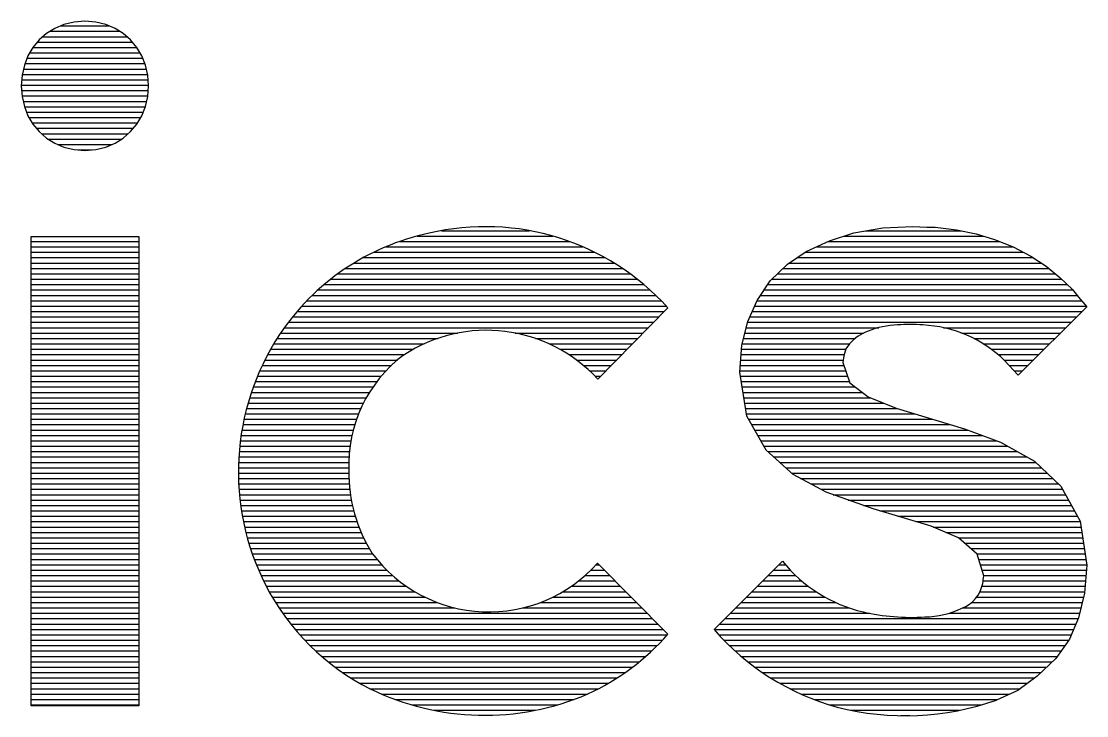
# Model space of a CAD drawing. Extents: x -9 to 288, y -8 to 181.
# Drawn here: x 54.363 to 55.834, y 38.303 to 39.262 of the extents above; entities that cross this region are included whole.
import ezdxf

# ---------------------------------------------------------------- set-up
doc = ezdxf.new("R2010")
doc.units = 0
doc.layers.add('BOARD_GEOMETRY_SILKSCREEN_TOP', color=1, linetype='CONTINUOUS')

msp = doc.modelspace()

# ---------------------------------------------------------------- linework, layer by layer
at = {"layer": 'BOARD_GEOMETRY_SILKSCREEN_TOP'}
for points in [[(54.421618, 39.257204), (54.40888, 39.251885)], [(54.43555, 39.260564), (54.421618, 39.257204)], [(54.45046, 39.261684), (54.43555, 39.260564)], [(54.465367, 39.260564), (54.45046, 39.261684)], [(54.479299, 39.257204), (54.465367, 39.260564)], [(54.492037, 39.251885), (54.479299, 39.257204)], [(54.397397, 39.244676), (54.387321, 39.235855)], [(54.40888, 39.251885), (54.397397, 39.244676)], [(54.40251, 39.247887), (54.498405, 39.247887)], [(54.417125, 39.255332), (54.48379, 39.255332)], [(54.503518, 39.244676), (54.492037, 39.251885)], [(54.513597, 39.235855), (54.503518, 39.244676)], [(54.387321, 39.235855), (54.378779, 39.225497)], [(54.384969, 39.233003), (54.515951, 39.233003)], [(54.392566, 39.240445), (54.508354, 39.240445)], [(54.522139, 39.225497), (54.513597, 39.235855)], [(54.371918, 39.213874), (54.366879, 39.200996)], [(54.378779, 39.225497), (54.371918, 39.213874)], [(54.374423, 39.218118), (54.526495, 39.218118)], [(54.378832, 39.22556), (54.522088, 39.22556)], [(54.528997, 39.213874), (54.522139, 39.225497)], [(54.534036, 39.200996), (54.528997, 39.213874)], [(54.366879, 39.200996), (54.363798, 39.187204)], [(54.367755, 39.203231), (54.533165, 39.203231)], [(54.370666, 39.210673), (54.530254, 39.210673)], [(54.537188, 39.187204), (54.534036, 39.200996)], [(54.363798, 39.187204), (54.36268, 39.172576)], [(54.364052, 39.188347), (54.536927, 39.188347)], [(54.365718, 39.195789), (54.535227, 39.195789)], [(54.53824, 39.172576), (54.537188, 39.187204)], [(54.36268, 39.172576), (54.363798, 39.157946)], [(54.362749, 39.17346), (54.538176, 39.17346)], [(54.363318, 39.180905), (54.537643, 39.180905)], [(54.537188, 39.157946), (54.53824, 39.172576)], [(54.363178, 39.166018), (54.537767, 39.166018)], [(54.363747, 39.158575), (54.537234, 39.158575)], [(54.363798, 39.157946), (54.366879, 39.144085)], [(54.534036, 39.144085), (54.537188, 39.157946)], [(54.365312, 39.151133), (54.535636, 39.151133)], [(54.366879, 39.144085), (54.371918, 39.131276)], [(54.367034, 39.143691), (54.533881, 39.143691)], [(54.528997, 39.131276), (54.534036, 39.144085)], [(54.369962, 39.136246), (54.530953, 39.136246)], [(54.371918, 39.131276), (54.378779, 39.119584)], [(54.373366, 39.128804), (54.527547, 39.128804)], [(54.522139, 39.119584), (54.528997, 39.131276)], [(54.377737, 39.121362), (54.52318, 39.121362)], [(54.378779, 39.119584), (54.387321, 39.109297)], [(54.383483, 39.11392), (54.517435, 39.11392)], [(54.513597, 39.109297), (54.522139, 39.119584)], [(54.387321, 39.109297), (54.397397, 39.100407)], [(54.390516, 39.106478), (54.510399, 39.106478)], [(54.397397, 39.100407), (54.40888, 39.093267)], [(54.399607, 39.099033), (54.501311, 39.099033)], [(54.492037, 39.093267), (54.503518, 39.100407)], [(54.503518, 39.100407), (54.513597, 39.109297)], [(54.40888, 39.093267), (54.421618, 39.087946)], [(54.412888, 39.091591), (54.488027, 39.091591)], [(54.421618, 39.087946), (54.43555, 39.084585)], [(54.43555, 39.084585), (54.45046, 39.083465)], [(54.441377, 39.084148), (54.459535, 39.084148)], [(54.45046, 39.083465), (54.465367, 39.084585)], [(54.465367, 39.084585), (54.479299, 39.087946)], [(54.479299, 39.087946), (54.492037, 39.093267)], [(55.552119, 38.976648), (55.593419, 38.978045)], [(55.593419, 38.978045), (55.613021, 38.977344)], [(55.613021, 38.977344), (55.624217, 38.977344)], [(55.624217, 38.977344), (55.653617, 38.973844)], [(54.37619, 38.964606), (54.524727, 38.964606)], [(54.37619, 38.316405), (54.37619, 38.964606)], [(54.524727, 38.964606), (54.524727, 38.316405)], [(54.909319, 38.965066), (55.096301, 38.965066)], [(54.942664, 38.972508), (55.064332, 38.972508)], [(55.478617, 38.958446), (55.512218, 38.969645)], [(55.498469, 38.965066), (55.691329, 38.965066)], [(55.512218, 38.969645), (55.552119, 38.976648)], [(55.528525, 38.972508), (55.660143, 38.972508)], [(55.653617, 38.973844), (55.680917, 38.968243)], [(55.680917, 38.968243), (55.706119, 38.960544)], [(54.37619, 38.957623), (54.524727, 38.957623)], [(54.37619, 38.950179), (54.524727, 38.950179)], [(54.86572, 38.950179), (55.138046, 38.950179)], [(54.885054, 38.957623), (55.119311, 38.957623)], [(55.446417, 38.943747), (55.478617, 38.958446)], [(55.460506, 38.950179), (55.731689, 38.950179)], [(55.476811, 38.957623), (55.71333, 38.957623)], [(55.706119, 38.960544), (55.732017, 38.950044)], [(55.732017, 38.950044), (55.756518, 38.937446)], [(54.37619, 38.942736), (54.524727, 38.942736)], [(54.37619, 38.935294), (54.524727, 38.935294)], [(54.83495, 38.935294), (55.168272, 38.935294)], [(54.849319, 38.942736), (55.154104, 38.942736)], [(55.420519, 38.926244), (55.446417, 38.943747)], [(55.433907, 38.935294), (55.759746, 38.935294)], [(55.444923, 38.942736), (55.746231, 38.942736)], [(55.756518, 38.937446), (55.777521, 38.923445)], [(54.37619, 38.927852), (54.524727, 38.927852)], [(54.37619, 38.92041), (54.524727, 38.92041)], [(54.810436, 38.92041), (55.192587, 38.92041)], [(54.822095, 38.927852), (55.181002, 38.927852)], [(55.396719, 38.903145), (55.420519, 38.926244)], [(55.414502, 38.92041), (55.781247, 38.92041)], [(55.422894, 38.927852), (55.770912, 38.927852)], [(55.777521, 38.923445), (55.796416, 38.908045)], [(54.37619, 38.912965), (54.524727, 38.912965)], [(54.37619, 38.905523), (54.524727, 38.905523)], [(54.789918, 38.905523), (55.213059, 38.905523)], [(54.799763, 38.912965), (55.203222, 38.912965)], [(55.399165, 38.905523), (55.799045, 38.905523)], [(55.406836, 38.912965), (55.790379, 38.912965)], [(55.796416, 38.908045), (55.813919, 38.891246)], [(54.37619, 38.898081), (54.524727, 38.898081)], [(54.37619, 38.890639), (54.524727, 38.890639)], [(54.772281, 38.890639), (55.230728, 38.890639)], [(54.780787, 38.898081), (55.222201, 38.898081)], [(55.37852, 38.875846), (55.396719, 38.903145)], [(55.38838, 38.890639), (55.814402, 38.890639)], [(55.393341, 38.898081), (55.806797, 38.898081)], [(55.813919, 38.891246), (55.822319, 38.880745)], [(54.37619, 38.883196), (54.524727, 38.883196)], [(54.37619, 38.875752), (54.524727, 38.875752)], [(54.756878, 38.875752), (55.246212, 38.875752)], [(54.76433, 38.883196), (55.238716, 38.883196)], [(55.365919, 38.847144), (55.37852, 38.875846)], [(55.378477, 38.875752), (55.826523, 38.875752)], [(55.383415, 38.883196), (55.820358, 38.883196)], [(55.822319, 38.880745), (55.833521, 38.867446)], [(54.37619, 38.868309), (54.524727, 38.868309)], [(54.37619, 38.860867), (54.524727, 38.860867)], [(54.743299, 38.860867), (55.250232, 38.860867)], [(54.749883, 38.868309), (55.25326, 38.868309)], [(55.158719, 38.767344), (55.254616, 38.865345)], [(55.254616, 38.865345), (55.255317, 38.866044)], [(55.371942, 38.860867), (55.826942, 38.860867)], [(55.375208, 38.868309), (55.832792, 38.868309)], [(55.833521, 38.867446), (55.73902, 38.772945)], [(54.37619, 38.853425), (54.524727, 38.853425)], [(54.37619, 38.845983), (54.524727, 38.845983)], [(54.731262, 38.845983), (55.235668, 38.845983)], [(54.737102, 38.853425), (55.24295, 38.853425)], [(55.357517, 38.814245), (55.365919, 38.847144)], [(55.365622, 38.845983), (55.812055, 38.845983)], [(55.368675, 38.853425), (55.8195, 38.853425)], [(54.37619, 38.838538), (54.524727, 38.838538)], [(54.37619, 38.831096), (54.524727, 38.831096)], [(54.720564, 38.831096), (54.965529, 38.831096)], [(54.725755, 38.838538), (55.228386, 38.838538)], [(55.044528, 38.831096), (55.221101, 38.831096)], [(55.36182, 38.831096), (55.525485, 38.831096)], [(55.36372, 38.838538), (55.546429, 38.838538)], [(55.635675, 38.838538), (55.804613, 38.838538)], [(55.660783, 38.831096), (55.797171, 38.831096)], [(54.37619, 38.823654), (54.524727, 38.823654)], [(54.37619, 38.816211), (54.524727, 38.816211)], [(54.71114, 38.816211), (54.918783, 38.816211)], [(54.71571, 38.823654), (54.937541, 38.823654)], [(55.072519, 38.823654), (55.213819, 38.823654)], [(55.091277, 38.816211), (55.206537, 38.816211)], [(55.35802, 38.816211), (55.505825, 38.816211)], [(55.359922, 38.823654), (55.51376, 38.823654)], [(55.505919, 38.816346), (55.501019, 38.809343)], [(55.6776, 38.823654), (55.789728, 38.823654)], [(55.690803, 38.816211), (55.782286, 38.816211)], [(54.37619, 38.808769), (54.524727, 38.808769)], [(54.37619, 38.801324), (54.524727, 38.801324)], [(54.702756, 38.801324), (54.891567, 38.801324)], [(54.706827, 38.808769), (54.903977, 38.808769)], [(55.106082, 38.808769), (55.19925, 38.808769)], [(55.118493, 38.801324), (55.191967, 38.801324)], [(55.354718, 38.777144), (55.357517, 38.814245)], [(55.356544, 38.801324), (55.498731, 38.801324)], [(55.357105, 38.808769), (55.500857, 38.808769)], [(55.501019, 38.809343), (55.498218, 38.799544)], [(55.701791, 38.808769), (55.774841, 38.808769)], [(55.711222, 38.801324), (55.767399, 38.801324)], [(54.37619, 38.793882), (54.524727, 38.793882)], [(54.37619, 38.78644), (54.524727, 38.78644)], [(54.695301, 38.78644), (54.873649, 38.78644)], [(54.698918, 38.793882), (54.881955, 38.793882)], [(55.129229, 38.793882), (55.184685, 38.793882)], [(55.138691, 38.78644), (55.177403, 38.78644)], [(55.355419, 38.78644), (55.49822, 38.78644)], [(55.35598, 38.793882), (55.497349, 38.793882)], [(55.498218, 38.799544), (55.496821, 38.790443)], [(55.496821, 38.790443), (55.506617, 38.762445)], [(55.719462, 38.793882), (55.759957, 38.793882)], [(55.73902, 38.772945), (55.72012, 38.793247)], [(55.726457, 38.78644), (55.752515, 38.78644)], [(54.37619, 38.778998), (54.524727, 38.778998)], [(54.37619, 38.771556), (54.524727, 38.771556)], [(54.68872, 38.771556), (54.859603, 38.771556)], [(54.691905, 38.778998), (54.866245, 38.778998)], [(55.147141, 38.778998), (55.170121, 38.778998)], [(55.154746, 38.771556), (55.162836, 38.771556)], [(55.36452, 38.716245), (55.354718, 38.777144)], [(55.354858, 38.778998), (55.500824, 38.778998)], [(55.35562, 38.771556), (55.50343, 38.771556)], [(55.733386, 38.778998), (55.745073, 38.778998)], [(54.37619, 38.764111), (54.524727, 38.764111)], [(54.37619, 38.756669), (54.524727, 38.756669)], [(54.682949, 38.756669), (54.848219, 38.756669)], [(54.685735, 38.764111), (54.853619, 38.764111)], [(55.356816, 38.764111), (55.506033, 38.764111)], [(55.358015, 38.756669), (55.514044, 38.756669)], [(55.506617, 38.762445), (55.531819, 38.742846)], [(54.37619, 38.749227), (54.524727, 38.749227)], [(54.680355, 38.749227), (54.843347, 38.749227)], [(55.359214, 38.749227), (55.523615, 38.749227)], [(55.531819, 38.742846), (55.570318, 38.727446)], [(54.37619, 38.741784), (54.524727, 38.741784)], [(54.37619, 38.734342), (54.524727, 38.734342)], [(54.675733, 38.734342), (54.835003, 38.734342)], [(54.677953, 38.741784), (54.838953, 38.741784)], [(55.360407, 38.741784), (55.534474, 38.741784)], [(55.361606, 38.734342), (55.553079, 38.734342)], [(55.570318, 38.727446), (55.664819, 38.698747)], [(54.37619, 38.726897), (54.524727, 38.726897)], [(54.37619, 38.719455), (54.524727, 38.719455)], [(54.671831, 38.719455), (54.828305, 38.719455)], [(54.673696, 38.726897), (54.83146, 38.726897)], [(55.362805, 38.726897), (55.572122, 38.726897)], [(55.364004, 38.719455), (55.59663, 38.719455)], [(55.391119, 38.669344), (55.36452, 38.716245)], [(54.37619, 38.712013), (54.524727, 38.712013)], [(54.37619, 38.704571), (54.524727, 38.704571)], [(54.668628, 38.704571), (54.823076, 38.704571)], [(54.670147, 38.712013), (54.825514, 38.712013)], [(55.36692, 38.712013), (55.621133, 38.712013)], [(55.371141, 38.704571), (55.645642, 38.704571)], [(55.664819, 38.698747), (55.714519, 38.680545)], [(54.37619, 38.697129), (54.524727, 38.697129)], [(54.37619, 38.689684), (54.524727, 38.689684)], [(54.666106, 38.689684), (54.819189, 38.689684)], [(54.667285, 38.697129), (54.82097, 38.697129)], [(55.37536, 38.697129), (55.669241, 38.697129)], [(55.379587, 38.689684), (55.689563, 38.689684)], [(54.37619, 38.682242), (54.524727, 38.682242)], [(54.37619, 38.674799), (54.524727, 38.674799)], [(54.664244, 38.674799), (54.81656, 38.674799)], [(54.665093, 38.682242), (54.817724, 38.682242)], [(55.383806, 38.682242), (55.709889, 38.682242)], [(55.388027, 38.674799), (55.724649, 38.674799)], [(55.428218, 38.635744), (55.391119, 38.669344)], [(55.714519, 38.680545), (55.761418, 38.653946)], [(54.37619, 38.667357), (54.524727, 38.667357)], [(54.37619, 38.659915), (54.524727, 38.659915)], [(54.663038, 38.659915), (54.815138, 38.659915)], [(54.663561, 38.667357), (54.815704, 38.667357)], [(55.393316, 38.667357), (55.737775, 38.667357)], [(55.401533, 38.659915), (55.750897, 38.659915)], [(55.761418, 38.653946), (55.797818, 38.619646)], [(54.37619, 38.65247), (54.524727, 38.65247)], [(54.37619, 38.645028), (54.524727, 38.645028)], [(54.662471, 38.645028), (54.814897, 38.645028)], [(54.662675, 38.65247), (54.814871, 38.65247)], [(55.409752, 38.65247), (55.762982, 38.65247)], [(55.417969, 38.645028), (55.770882, 38.645028)], [(54.37619, 38.637586), (54.524727, 38.637586)], [(54.37619, 38.630144), (54.524727, 38.630144)], [(54.662433, 38.637586), (54.814978, 38.637586)], [(54.662555, 38.630144), (54.8151, 38.630144)], [(55.426188, 38.637586), (55.778778, 38.637586)], [(55.473717, 38.611246), (55.428218, 38.635744)], [(55.438622, 38.630144), (55.786678, 38.630144)], [(54.37619, 38.622702), (54.524727, 38.622702)], [(54.37619, 38.615257), (54.524727, 38.615257)], [(54.662835, 38.622702), (54.815486, 38.622702)], [(54.663279, 38.615257), (54.816149, 38.615257)], [(55.452449, 38.622702), (55.794575, 38.622702)], [(55.46627, 38.615257), (55.800236, 38.615257)], [(55.53882, 38.588147), (55.473717, 38.611246)], [(55.797818, 38.619646), (55.82442, 38.571345)], [(54.37619, 38.607815), (54.524727, 38.607815)], [(54.37619, 38.600372), (54.524727, 38.600372)], [(54.663884, 38.607815), (54.817084, 38.607815)], [(54.664648, 38.600372), (54.818295, 38.600372)], [(55.483389, 38.607815), (55.804333, 38.607815)], [(55.504367, 38.600372), (55.808433, 38.600372)], [(54.37619, 38.59293), (54.524727, 38.59293)], [(54.37619, 38.585488), (54.524727, 38.585488)], [(54.66558, 38.59293), (54.819789, 38.59293)], [(54.666675, 38.585488), (54.821572, 38.585488)], [(55.52534, 38.59293), (55.812533, 38.59293)], [(55.618616, 38.564348), (55.53882, 38.588147)], [(55.547738, 38.585488), (55.81663, 38.585488)], [(54.37619, 38.578043), (54.524727, 38.578043)], [(54.37619, 38.570601), (54.524727, 38.570601)], [(54.667937, 38.578043), (54.823652, 38.578043)], [(54.669367, 38.570601), (54.826037, 38.570601)], [(55.57269, 38.578043), (55.820729, 38.578043)], [(55.597646, 38.570601), (55.824531, 38.570601)], [(55.82442, 38.571345), (55.833521, 38.510444)], [(54.37619, 38.563159), (54.524727, 38.563159)], [(54.37619, 38.555717), (54.524727, 38.555717)], [(54.670968, 38.563159), (54.828745, 38.563159)], [(54.672743, 38.555717), (54.831778, 38.555717)], [(55.656417, 38.548244), (55.618616, 38.564348)], [(55.621408, 38.563159), (55.825644, 38.563159)], [(55.638883, 38.555717), (55.826754, 38.555717)], [(54.37619, 38.548274), (54.524727, 38.548274)], [(54.37619, 38.54083), (54.524727, 38.54083)], [(54.674694, 38.548274), (54.835158, 38.548274)], [(54.67682, 38.54083), (54.838907, 38.54083)], [(55.656356, 38.548274), (55.827867, 38.548274)], [(55.682319, 38.525846), (55.656417, 38.548244)], [(55.664994, 38.54083), (55.828979, 38.54083)], [(54.37619, 38.533387), (54.524727, 38.533387)], [(54.37619, 38.525945), (54.524727, 38.525945)], [(54.679131, 38.533387), (54.843045, 38.533387)], [(54.681633, 38.525945), (54.847668, 38.525945)], [(55.6736, 38.533387), (55.830092, 38.533387)], [(55.682205, 38.525945), (55.831202, 38.525945)], [(55.691418, 38.495745), (55.682319, 38.525846)], [(54.37619, 38.518503), (54.524727, 38.518503)], [(54.37619, 38.511061), (54.524727, 38.511061)], [(54.68432, 38.518503), (54.85355, 38.518503)], [(54.687203, 38.511061), (54.86004, 38.511061)], [(55.156044, 38.511061), (55.160192, 38.511061)], [(55.255317, 38.415247), (55.158018, 38.513248)], [(55.319021, 38.421544), (55.413516, 38.516044)], [(55.408533, 38.511061), (55.417646, 38.511061)], [(55.684537, 38.518503), (55.832314, 38.518503)], [(55.68679, 38.511061), (55.833427, 38.511061)], [(55.833521, 38.510444), (55.830719, 38.471945)], [(54.37619, 38.503616), (54.524727, 38.503616)], [(54.37619, 38.496174), (54.524727, 38.496174)], [(54.690292, 38.503616), (54.867221, 38.503616)], [(54.693581, 38.496174), (54.875204, 38.496174)], [(55.140883, 38.496174), (55.17497, 38.496174)], [(55.148861, 38.503616), (55.167581, 38.503616)], [(55.393646, 38.496174), (55.431759, 38.496174)], [(55.401088, 38.503616), (55.424342, 38.503616)], [(55.68904, 38.503616), (55.833023, 38.503616)], [(55.691291, 38.496174), (55.832482, 38.496174)], [(54.37619, 38.488732), (54.524727, 38.488732)], [(54.37619, 38.48129), (54.524727, 38.48129)], [(54.697086, 38.488732), (54.884142, 38.488732)], [(54.700823, 38.48129), (54.894267, 38.48129)], [(55.121815, 38.48129), (55.18975, 38.48129)], [(55.13194, 38.488732), (55.182359, 38.488732)], [(55.378761, 38.48129), (55.449313, 38.48129)], [(55.386204, 38.488732), (55.440024, 38.488732)], [(55.689061, 38.48129), (55.8314, 38.48129)], [(55.690483, 38.488732), (55.831941, 38.488732)], [(54.37619, 38.473847), (54.524727, 38.473847)], [(54.37619, 38.466403), (54.524727, 38.466403)], [(54.704841, 38.473847), (54.905928, 38.473847)], [(54.709116, 38.466403), (54.919725, 38.466403)], [(55.096362, 38.466403), (55.204528, 38.466403)], [(55.110159, 38.473847), (55.197139, 38.473847)], [(55.363875, 38.466403), (55.472132, 38.466403)], [(55.371319, 38.473847), (55.459874, 38.473847)], [(55.681662, 38.466403), (55.829363, 38.466403)], [(55.686198, 38.473847), (55.830856, 38.473847)], [(55.830719, 38.471945), (55.822319, 38.437647)], [(54.37619, 38.45896), (54.524727, 38.45896)], [(54.37619, 38.451518), (54.524727, 38.451518)], [(54.71365, 38.45896), (54.936895, 38.45896)], [(54.718458, 38.451518), (54.961005, 38.451518)], [(55.055077, 38.451518), (55.219305, 38.451518)], [(55.079186, 38.45896), (55.211917, 38.45896)], [(55.34899, 38.451518), (55.505594, 38.451518)], [(55.356432, 38.45896), (55.486821, 38.45896)], [(55.662721, 38.451518), (55.825715, 38.451518)], [(55.674702, 38.45896), (55.827539, 38.45896)], [(54.37619, 38.444076), (54.524727, 38.444076)], [(54.37619, 38.436634), (54.524727, 38.436634)], [(54.723561, 38.444076), (55.226697, 38.444076)], [(54.728966, 38.436634), (55.234086, 38.436634)], [(55.334106, 38.436634), (55.821885, 38.436634)], [(55.341548, 38.444076), (55.533991, 38.444076)], [(55.643554, 38.444076), (55.823894, 38.444076)], [(55.822319, 38.437647), (55.809721, 38.408244)], [(54.37619, 38.429189), (54.524727, 38.429189)], [(54.37619, 38.421747), (54.524727, 38.421747)], [(54.734701, 38.429189), (55.241474, 38.429189)], [(54.740782, 38.421747), (55.248868, 38.421747)], [(55.319219, 38.421747), (55.815504, 38.421747)], [(55.326661, 38.429189), (55.818695, 38.429189)], [(54.37619, 38.414305), (54.524727, 38.414305)], [(54.37619, 38.406862), (54.524727, 38.406862)], [(54.747241, 38.414305), (55.254497, 38.414305)], [(54.754099, 38.406862), (55.247761, 38.406862)], [(55.325513, 38.414305), (55.812317, 38.414305)], [(55.332579, 38.406862), (55.808735, 38.406862)], [(55.809721, 38.408244), (55.790821, 38.381645)], [(54.37619, 38.39942), (54.524727, 38.39942)], [(54.37619, 38.391976), (54.524727, 38.391976)], [(54.761404, 38.39942), (55.240588, 38.39942)], [(54.769187, 38.391976), (55.232943, 38.391976)], [(55.340082, 38.39942), (55.803447, 38.39942)], [(55.348063, 38.391976), (55.798159, 38.391976)], [(54.37619, 38.384533), (54.524727, 38.384533)], [(54.37619, 38.377091), (54.524727, 38.377091)], [(54.777505, 38.384533), (55.224769, 38.384533)], [(54.786428, 38.377091), (55.216006, 38.377091)], [(55.356567, 38.384533), (55.79287, 38.384533)], [(55.36566, 38.377091), (55.786005, 38.377091)], [(55.790821, 38.381645), (55.764918, 38.357145)], [(54.37619, 38.369649), (54.524727, 38.369649)], [(54.37619, 38.362207), (54.524727, 38.362207)], [(54.796025, 38.369649), (55.206575, 38.369649)], [(54.806413, 38.362207), (55.196374, 38.362207)], [(55.375421, 38.369649), (55.778136, 38.369649)], [(55.385947, 38.362207), (55.770267, 38.362207)], [(54.37619, 38.354762), (54.524727, 38.354762)], [(54.37619, 38.34732), (54.524727, 38.34732)], [(54.817721, 38.354762), (55.185272, 38.354762)], [(54.830149, 38.34732), (55.173082, 38.34732)], [(55.39737, 38.354762), (55.761684, 38.354762)], [(55.409869, 38.34732), (55.751583, 38.34732)], [(55.764918, 38.357145), (55.738319, 38.337546)], [(54.37619, 38.339878), (54.524727, 38.339878)], [(54.37619, 38.332435), (54.524727, 38.332435)], [(54.843964, 38.339878), (55.159544, 38.339878)], [(54.860157, 38.332435), (55.144228, 38.332435)], [(55.423694, 38.339878), (55.741484, 38.339878)], [(55.439231, 38.332435), (55.727018, 38.332435)], [(55.738319, 38.337546), (55.708918, 38.324246)], [(54.37619, 38.324993), (54.524727, 38.324993)], [(54.37619, 38.317548), (54.524727, 38.317548)], [(54.524727, 38.316405), (54.37619, 38.316405)], [(54.878925, 38.324993), (55.125457, 38.324993)], [(54.901673, 38.317548), (55.102712, 38.317548)], [(55.457118, 38.324993), (55.710567, 38.324993)], [(55.478561, 38.317548), (55.688098, 38.317548)], [(54.932171, 38.310106), (55.072211, 38.310106)], [(55.50805, 38.310106), (55.657808, 38.310106)], [(55.576414, 38.302664), (55.589447, 38.302664)]]:
    msp.add_lwpolyline(points, dxfattribs=at)
for points in [[(55.25532, 38.866049, 0.273637), (54.925618, 38.968947)], [(54.92562, 38.968942, 0.19614), (54.719118, 38.828944)], [(55.158716, 38.767347, 0.368499), (54.889918, 38.800245)], [(55.531822, 38.833842, 0.118712), (55.505921, 38.816344)], [(55.572421, 38.842241, 0.084709), (55.531822, 38.833842)], [(55.607417, 38.842244, 0.041045), (55.572421, 38.842244)], [(55.720115, 38.793242, 0.182922), (55.60742, 38.842244)], [(54.719121, 38.828947, 0.269707), (54.700218, 38.482445)], [(54.889918, 38.800242, 0.246329), (54.815019, 38.641345)], [(54.815019, 38.641345, 0.14787), (54.847221, 38.526545)], [(54.847218, 38.526542, 0.474789), (55.158018, 38.513245)], [(55.413519, 38.516047, 0.168602), (55.524819, 38.446045)], [(55.690018, 38.485254, 0.000106), (55.691415, 38.495752)], [(54.700218, 38.482448, 0.157128), (54.844419, 38.339646)], [(55.661316, 38.450942, 0.25725), (55.690021, 38.485242)], [(55.610219, 38.439047, 0.110106), (55.661321, 38.450944)], [(55.524819, 38.44605, 0.073073), (55.610222, 38.439047)], [(55.319016, 38.421541, 0.146964), (55.489117, 38.314442)], [(55.144716, 38.332649, 0.1069), (55.255317, 38.41525)], [(54.844414, 38.339644, 0.218564), (55.144721, 38.332644)], [(55.489119, 38.314445, 0.148901), (55.708918, 38.324244)]]:
    msp.add_lwpolyline(points, format="xyb", dxfattribs=at)

doc.saveas('drawing.dxf')
